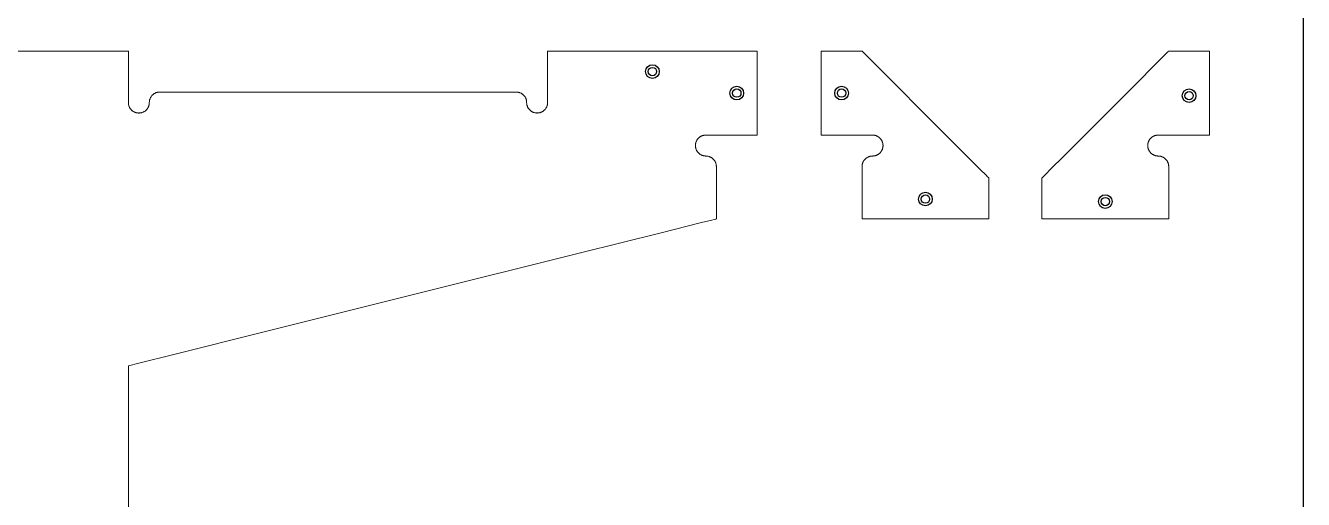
# Model space of a CAD drawing. Header units: inches. Extents: x -48 to 0, y -96 to 0.
# Drawn here: x -24 to 0, y -78.33 to -69.44 of the extents above; entities that cross this region are included whole.
import ezdxf

# ---------------------------------------------------------------- set-up
doc = ezdxf.new("R2010")
doc.units = ezdxf.units.IN
doc.header["$MEASUREMENT"] = 0
for name, color, linetype in [('Holes .25 in. dowel', 3, 'Continuous'), ('Holes no. 8 screw', 3, 'Continuous'), ('Material Border', 250, 'Continuous'), ('Outside Cut', 1, 'Continuous')]:
    doc.layers.add(name, color=color, linetype=linetype)

msp = doc.modelspace()

# ---------------------------------------------------------------- linework, layer by layer
at = {"layer": 'Holes .25 in. dowel'}
for centre in [(-12.227, -70.301), (-10.642, -70.705), (-8.674, -70.705), (-2.147, -70.753), (-7.099, -72.693), (-3.721, -72.741)]:
    msp.add_circle(centre, 0.128, dxfattribs=at)
at = {"layer": 'Holes no. 8 screw'}
for centre in [(-12.227, -70.301), (-10.642, -70.705), (-8.674, -70.705), (-2.147, -70.753), (-7.099, -72.693), (-3.721, -72.741)]:
    msp.add_circle(centre, 0.0787, dxfattribs=at)
at = {"layer": 'Material Border'}
msp.add_lwpolyline([(0, 0), (-48, 0), (-48, -96), (0, -96), (0, 0)], dxfattribs=at)
at = {"layer": 'Outside Cut', "linetype": 'Continuous', "lineweight": 0}
msp.add_lwpolyline([(-26.217, -69.917), (-23.892, -69.917), (-22.729, -69.917), (-22.148, -69.917), (-22.075, -69.917), (-22.071, -69.917), (-22.069, -69.917), (-22.069, -69.917), (-22.069, -69.917), (-22.069, -69.918), (-22.069, -69.919), (-22.069, -69.92), (-22.069, -69.927), (-22.069, -69.94), (-22.069, -70.151), (-22.069, -70.573), (-22.069, -70.678), (-22.069, -70.685), (-22.069, -70.687), (-22.069, -70.69), (-22.069, -70.697), (-22.069, -70.71), (-22.069, -70.764), (-22.069, -70.872), (-22.069, -70.879), (-22.069, -70.883), (-22.069, -70.887), (-22.069, -70.895), (-22.068, -70.903), (-22.067, -70.911), (-22.066, -70.919), (-22.064, -70.927), (-22.062, -70.935), (-22.06, -70.942), (-22.057, -70.95), (-22.054, -70.958), (-22.051, -70.965), (-22.047, -70.973), (-22.043, -70.98), (-22.039, -70.987), (-22.034, -70.994), (-22.03, -71), (-22.025, -71.007), (-22.019, -71.013), (-22.014, -71.019), (-22.008, -71.024), (-22.003, -71.03), (-21.996, -71.035), (-21.99, -71.04), (-21.983, -71.044), (-21.977, -71.049), (-21.97, -71.053), (-21.962, -71.057), (-21.955, -71.061), (-21.947, -71.064), (-21.94, -71.067), (-21.932, -71.069), (-21.924, -71.072), (-21.916, -71.074), (-21.908, -71.075), (-21.9, -71.077), (-21.892, -71.078), (-21.884, -71.078), (-21.876, -71.079), (-21.872, -71.079), (-21.869, -71.079), (-21.861, -71.078), (-21.854, -71.078), (-21.846, -71.077), (-21.838, -71.076), (-21.831, -71.074), (-21.823, -71.072), (-21.815, -71.07), (-21.808, -71.068), (-21.8, -71.065), (-21.792, -71.062), (-21.785, -71.058), (-21.777, -71.054), (-21.77, -71.05), (-21.763, -71.045), (-21.756, -71.041), (-21.749, -71.035), (-21.743, -71.03), (-21.736, -71.024), (-21.73, -71.018), (-21.725, -71.012), (-21.719, -71.005), (-21.714, -70.999), (-21.709, -70.992), (-21.704, -70.984), (-21.7, -70.977), (-21.696, -70.97), (-21.693, -70.962), (-21.69, -70.955), (-21.687, -70.947), (-21.684, -70.939), (-21.682, -70.932), (-21.68, -70.924), (-21.679, -70.916), (-21.677, -70.909), (-21.677, -70.901), (-21.676, -70.893), (-21.676, -70.886), (-21.676, -70.879), (-21.675, -70.871), (-21.675, -70.864), (-21.674, -70.856), (-21.673, -70.849), (-21.671, -70.841), (-21.67, -70.833), (-21.667, -70.826), (-21.665, -70.818), (-21.662, -70.81), (-21.659, -70.803), (-21.655, -70.795), (-21.652, -70.788), (-21.647, -70.78), (-21.643, -70.773), (-21.638, -70.766), (-21.633, -70.759), (-21.627, -70.753), (-21.622, -70.746), (-21.616, -70.74), (-21.609, -70.735), (-21.603, -70.729), (-21.596, -70.724), (-21.589, -70.719), (-21.582, -70.714), (-21.575, -70.71), (-21.567, -70.706), (-21.56, -70.702), (-21.552, -70.699), (-21.545, -70.696), (-21.537, -70.694), (-21.529, -70.692), (-21.522, -70.69), (-21.514, -70.688), (-21.506, -70.687), (-21.499, -70.686), (-21.491, -70.685), (-21.484, -70.685), (-21.48, -70.685), (-21.479, -70.685), (-21.479, -70.685), (-21.479, -70.685), (-21.479, -70.685), (-21.479, -70.685), (-21.479, -70.685), (-21.478, -70.685), (-21.464, -70.685), (-21.406, -70.685), (-20.487, -70.685), (-18.648, -70.685), (-14.971, -70.685), (-14.856, -70.685), (-14.798, -70.685), (-14.791, -70.685), (-14.788, -70.685), (-14.786, -70.685), (-14.786, -70.685), (-14.785, -70.685), (-14.784, -70.685), (-14.777, -70.685), (-14.77, -70.686), (-14.762, -70.686), (-14.754, -70.687), (-14.747, -70.689), (-14.739, -70.691), (-14.731, -70.693), (-14.724, -70.695), (-14.716, -70.698), (-14.708, -70.701), (-14.701, -70.704), (-14.693, -70.708), (-14.686, -70.712), (-14.679, -70.717), (-14.672, -70.721), (-14.665, -70.726), (-14.658, -70.732), (-14.652, -70.738), (-14.646, -70.743), (-14.64, -70.75), (-14.634, -70.756), (-14.629, -70.763), (-14.624, -70.77), (-14.619, -70.777), (-14.615, -70.784), (-14.611, -70.791), (-14.607, -70.799), (-14.604, -70.806), (-14.601, -70.814), (-14.598, -70.822), (-14.596, -70.829), (-14.594, -70.837), (-14.592, -70.845), (-14.591, -70.853), (-14.59, -70.86), (-14.589, -70.868), (-14.589, -70.875), (-14.589, -70.89), (-14.588, -70.897), (-14.588, -70.905), (-14.587, -70.912), (-14.585, -70.92), (-14.584, -70.928), (-14.581, -70.936), (-14.579, -70.943), (-14.576, -70.951), (-14.573, -70.959), (-14.57, -70.966), (-14.566, -70.974), (-14.562, -70.981), (-14.558, -70.988), (-14.553, -70.995), (-14.548, -71.002), (-14.543, -71.009), (-14.537, -71.015), (-14.531, -71.021), (-14.525, -71.027), (-14.518, -71.033), (-14.512, -71.038), (-14.505, -71.043), (-14.498, -71.048), (-14.491, -71.052), (-14.483, -71.056), (-14.476, -71.06), (-14.468, -71.063), (-14.461, -71.066), (-14.453, -71.069), (-14.445, -71.071), (-14.438, -71.073), (-14.43, -71.075), (-14.422, -71.076), (-14.415, -71.077), (-14.407, -71.078), (-14.4, -71.079), (-14.392, -71.079), (-14.384, -71.078), (-14.376, -71.078), (-14.368, -71.077), (-14.36, -71.076), (-14.352, -71.075), (-14.344, -71.073), (-14.336, -71.071), (-14.329, -71.068), (-14.321, -71.065), (-14.313, -71.062), (-14.306, -71.059), (-14.299, -71.055), (-14.291, -71.051), (-14.284, -71.047), (-14.278, -71.042), (-14.271, -71.037), (-14.265, -71.032), (-14.259, -71.027), (-14.253, -71.021), (-14.248, -71.016), (-14.242, -71.01), (-14.237, -71.003), (-14.232, -70.997), (-14.228, -70.99), (-14.224, -70.983), (-14.219, -70.976), (-14.216, -70.969), (-14.212, -70.962), (-14.209, -70.954), (-14.206, -70.946), (-14.204, -70.938), (-14.201, -70.931), (-14.2, -70.923), (-14.198, -70.915), (-14.197, -70.907), (-14.196, -70.899), (-14.195, -70.891), (-14.195, -70.883), (-14.195, -70.876), (-14.195, -70.849), (-14.195, -70.795), (-14.195, -70.687), (-14.195, -70.686), (-14.195, -70.685), (-14.195, -70.685), (-14.195, -70.685), (-14.195, -70.685), (-14.195, -70.678), (-14.195, -70.665), (-14.195, -70.638), (-14.195, -70.586), (-14.195, -70.48), (-14.195, -70.269), (-14.195, -70.058), (-14.195, -69.953), (-14.195, -69.927), (-14.195, -69.92), (-14.195, -69.918), (-14.195, -69.918), (-14.195, -69.917), (-14.195, -69.917), (-14.195, -69.917), (-14.193, -69.917), (-14.176, -69.917), (-14.108, -69.917), (-13.838, -69.917), (-11.675, -69.917), (-10.593, -69.917), (-10.323, -69.917), (-10.289, -69.917), (-10.272, -69.917), (-10.263, -69.917), (-10.259, -69.917), (-10.259, -69.917), (-10.258, -69.917), (-10.258, -69.917), (-10.258, -69.918), (-10.258, -69.919), (-10.258, -69.946), (-10.258, -70), (-10.258, -70.216), (-10.258, -71.081), (-10.258, -71.298), (-10.258, -71.406), (-10.258, -71.46), (-10.258, -71.487), (-10.258, -71.49), (-10.258, -71.492), (-10.259, -71.492), (-10.262, -71.492), (-10.269, -71.492), (-10.48, -71.492), (-10.902, -71.492), (-11.007, -71.492), (-11.02, -71.492), (-11.024, -71.492), (-11.025, -71.492), (-11.026, -71.492), (-11.026, -71.492), (-11.028, -71.492), (-11.035, -71.492), (-11.048, -71.492), (-11.102, -71.492), (-11.21, -71.492), (-11.224, -71.492), (-11.231, -71.492), (-11.239, -71.493), (-11.246, -71.493), (-11.254, -71.495), (-11.262, -71.496), (-11.269, -71.498), (-11.277, -71.5), (-11.285, -71.502), (-11.293, -71.505), (-11.3, -71.508), (-11.308, -71.511), (-11.315, -71.515), (-11.322, -71.519), (-11.33, -71.524), (-11.337, -71.528), (-11.344, -71.533), (-11.35, -71.539), (-11.357, -71.544), (-11.363, -71.55), (-11.369, -71.557), (-11.374, -71.563), (-11.38, -71.57), (-11.385, -71.577), (-11.389, -71.584), (-11.394, -71.591), (-11.398, -71.598), (-11.401, -71.606), (-11.405, -71.613), (-11.408, -71.621), (-11.41, -71.629), (-11.413, -71.636), (-11.414, -71.644), (-11.416, -71.652), (-11.417, -71.659), (-11.418, -71.667), (-11.419, -71.675), (-11.42, -71.682), (-11.42, -71.689), (-11.42, -71.697), (-11.419, -71.704), (-11.418, -71.712), (-11.417, -71.719), (-11.416, -71.727), (-11.414, -71.735), (-11.412, -71.742), (-11.41, -71.75), (-11.407, -71.758), (-11.404, -71.765), (-11.401, -71.773), (-11.397, -71.78), (-11.393, -71.788), (-11.389, -71.795), (-11.384, -71.802), (-11.379, -71.809), (-11.374, -71.816), (-11.368, -71.822), (-11.362, -71.828), (-11.356, -71.834), (-11.349, -71.84), (-11.343, -71.845), (-11.336, -71.85), (-11.329, -71.855), (-11.322, -71.859), (-11.314, -71.863), (-11.307, -71.867), (-11.299, -71.87), (-11.292, -71.873), (-11.284, -71.876), (-11.276, -71.878), (-11.269, -71.88), (-11.261, -71.882), (-11.253, -71.883), (-11.246, -71.884), (-11.238, -71.885), (-11.231, -71.886), (-11.223, -71.886), (-11.216, -71.886), (-11.208, -71.886), (-11.201, -71.887), (-11.193, -71.888), (-11.186, -71.889), (-11.178, -71.891), (-11.17, -71.893), (-11.162, -71.895), (-11.155, -71.898), (-11.147, -71.901), (-11.14, -71.904), (-11.132, -71.908), (-11.125, -71.912), (-11.117, -71.916), (-11.11, -71.921), (-11.104, -71.926), (-11.097, -71.931), (-11.09, -71.937), (-11.084, -71.943), (-11.078, -71.949), (-11.073, -71.955), (-11.067, -71.962), (-11.062, -71.969), (-11.057, -71.976), (-11.053, -71.983), (-11.049, -71.99), (-11.045, -71.998), (-11.042, -72.005), (-11.039, -72.013), (-11.036, -72.021), (-11.034, -72.028), (-11.032, -72.036), (-11.03, -72.044), (-11.028, -72.051), (-11.027, -72.059), (-11.027, -72.067), (-11.026, -72.074), (-11.026, -72.082), (-11.026, -72.082), (-11.026, -72.083), (-11.026, -72.083), (-11.026, -72.084), (-11.026, -72.086), (-11.026, -72.095), (-11.026, -72.111), (-11.026, -72.145), (-11.026, -72.213), (-11.026, -72.483), (-11.026, -73.024), (-11.026, -73.058), (-11.026, -73.066), (-11.026, -73.067), (-11.026, -73.067), (-11.027, -73.067), (-11.028, -73.067), (-11.031, -73.068), (-11.043, -73.071), (-11.067, -73.077), (-11.114, -73.089), (-11.304, -73.136), (-12.062, -73.325), (-13.579, -73.704), (-16.613, -74.461), (-19.647, -75.218), (-21.164, -75.597), (-21.922, -75.786), (-22.017, -75.81), (-22.065, -75.822), (-22.067, -75.822), (-22.069, -75.823), (-22.069, -75.823), (-22.069, -75.824), (-22.069, -75.828), (-22.069, -75.836), (-22.069, -75.853), (-22.069, -75.988), (-22.069, -76.259), (-22.069, -80.585)], dxfattribs=at)
for points in [[(-8.29, -69.917), (-6.514, -71.693), (-6.071, -72.136), (-5.96, -72.247), (-5.932, -72.275), (-5.918, -72.289), (-5.911, -72.296), (-5.909, -72.298), (-5.908, -72.298), (-5.908, -72.299), (-5.908, -72.299), (-5.908, -72.299), (-5.908, -72.3), (-5.908, -72.318), (-5.908, -72.39), (-5.908, -72.676), (-5.908, -72.962), (-5.908, -73.033), (-5.908, -73.051), (-5.908, -73.06), (-5.908, -73.065), (-5.908, -73.066), (-5.908, -73.066), (-5.908, -73.067), (-5.908, -73.067), (-5.908, -73.067), (-5.915, -73.067), (-6.026, -73.067), (-6.47, -73.067), (-8.245, -73.067), (-8.273, -73.067), (-8.287, -73.067), (-8.289, -73.067), (-8.29, -73.067), (-8.29, -73.067), (-8.29, -73.067), (-8.29, -73.067), (-8.29, -73.065), (-8.29, -73.062), (-8.29, -73.039), (-8.29, -72.993), (-8.29, -72.902), (-8.29, -72.718), (-8.29, -72.352), (-8.29, -72.168), (-8.29, -72.122), (-8.29, -72.099), (-8.29, -72.088), (-8.29, -72.085), (-8.29, -72.084), (-8.29, -72.083), (-8.29, -72.083), (-8.29, -72.083), (-8.29, -72.081), (-8.29, -72.076), (-8.289, -72.071), (-8.289, -72.066), (-8.289, -72.061), (-8.288, -72.056), (-8.287, -72.051), (-8.286, -72.045), (-8.285, -72.04), (-8.284, -72.035), (-8.283, -72.03), (-8.281, -72.025), (-8.279, -72.019), (-8.277, -72.014), (-8.275, -72.009), (-8.273, -72.004), (-8.271, -71.999), (-8.268, -71.994), (-8.266, -71.989), (-8.263, -71.984), (-8.26, -71.979), (-8.257, -71.974), (-8.254, -71.969), (-8.25, -71.964), (-8.247, -71.96), (-8.243, -71.955), (-8.239, -71.951), (-8.235, -71.947), (-8.231, -71.943), (-8.227, -71.939), (-8.223, -71.935), (-8.218, -71.931), (-8.214, -71.927), (-8.209, -71.924), (-8.205, -71.921), (-8.2, -71.917), (-8.195, -71.914), (-8.19, -71.911), (-8.185, -71.909), (-8.18, -71.906), (-8.175, -71.904), (-8.17, -71.901), (-8.165, -71.899), (-8.159, -71.897), (-8.154, -71.896), (-8.149, -71.894), (-8.144, -71.892), (-8.139, -71.891), (-8.133, -71.89), (-8.128, -71.889), (-8.123, -71.888), (-8.118, -71.887), (-8.113, -71.887), (-8.108, -71.886), (-8.102, -71.886), (-8.097, -71.886), (-8.092, -71.886), (-8.087, -71.886), (-8.082, -71.885), (-8.077, -71.885), (-8.072, -71.885), (-8.067, -71.884), (-8.062, -71.883), (-8.057, -71.882), (-8.051, -71.881), (-8.046, -71.88), (-8.041, -71.879), (-8.036, -71.877), (-8.031, -71.876), (-8.025, -71.874), (-8.02, -71.872), (-8.015, -71.87), (-8.01, -71.867), (-8.005, -71.865), (-8, -71.862), (-7.995, -71.86), (-7.99, -71.857), (-7.985, -71.854), (-7.98, -71.85), (-7.976, -71.847), (-7.971, -71.843), (-7.967, -71.84), (-7.962, -71.836), (-7.958, -71.832), (-7.954, -71.828), (-7.95, -71.824), (-7.946, -71.82), (-7.942, -71.815), (-7.938, -71.811), (-7.935, -71.806), (-7.931, -71.801), (-7.928, -71.797), (-7.925, -71.792), (-7.922, -71.787), (-7.919, -71.782), (-7.917, -71.777), (-7.914, -71.772), (-7.912, -71.767), (-7.91, -71.762), (-7.908, -71.756), (-7.906, -71.751), (-7.904, -71.746), (-7.903, -71.741), (-7.902, -71.735), (-7.9, -71.73), (-7.899, -71.725), (-7.898, -71.72), (-7.898, -71.715), (-7.897, -71.71), (-7.897, -71.704), (-7.896, -71.699), (-7.896, -71.694), (-7.896, -71.689), (-7.896, -71.684), (-7.896, -71.679), (-7.897, -71.673), (-7.897, -71.668), (-7.898, -71.662), (-7.899, -71.657), (-7.9, -71.651), (-7.901, -71.646), (-7.902, -71.641), (-7.903, -71.635), (-7.905, -71.63), (-7.907, -71.625), (-7.909, -71.619), (-7.911, -71.614), (-7.913, -71.609), (-7.915, -71.604), (-7.918, -71.599), (-7.92, -71.594), (-7.923, -71.589), (-7.926, -71.585), (-7.929, -71.58), (-7.932, -71.575), (-7.935, -71.571), (-7.939, -71.567), (-7.942, -71.562), (-7.946, -71.558), (-7.949, -71.554), (-7.953, -71.55), (-7.957, -71.547), (-7.961, -71.543), (-7.965, -71.539), (-7.969, -71.536), (-7.973, -71.532), (-7.978, -71.529), (-7.982, -71.526), (-7.987, -71.523), (-7.992, -71.52), (-7.996, -71.517), (-8.001, -71.515), (-8.006, -71.512), (-8.011, -71.51), (-8.016, -71.507), (-8.022, -71.505), (-8.027, -71.503), (-8.032, -71.502), (-8.037, -71.5), (-8.043, -71.499), (-8.048, -71.497), (-8.054, -71.496), (-8.059, -71.495), (-8.064, -71.494), (-8.07, -71.493), (-8.075, -71.493), (-8.081, -71.492), (-8.086, -71.492), (-8.091, -71.492), (-8.093, -71.492), (-8.094, -71.492), (-8.096, -71.492), (-8.101, -71.492), (-8.11, -71.492), (-8.147, -71.492), (-8.22, -71.492), (-8.257, -71.492), (-8.275, -71.492), (-8.284, -71.492), (-8.289, -71.492), (-8.289, -71.492), (-8.29, -71.492), (-8.29, -71.492), (-8.29, -71.492), (-8.291, -71.492), (-8.295, -71.492), (-8.304, -71.492), (-8.876, -71.492), (-9.019, -71.492), (-9.055, -71.492), (-9.057, -71.492), (-9.057, -71.492), (-9.057, -71.492), (-9.057, -71.491), (-9.057, -71.49), (-9.057, -71.488), (-9.057, -71.479), (-9.057, -71.46), (-9.057, -71.424), (-9.057, -71.277), (-9.057, -70.69), (-9.057, -70.103), (-9.057, -69.956), (-9.057, -69.92), (-9.057, -69.917), (-9.057, -69.917), (-9.057, -69.917), (-9.057, -69.917), (-9.057, -69.917), (-9.056, -69.917), (-9.054, -69.917), (-9.05, -69.917), (-9.041, -69.917), (-9.005, -69.917), (-8.862, -69.917), (-8.29, -69.917)], [(-2.531, -72.083), (-2.531, -72.078), (-2.531, -72.073), (-2.531, -72.067), (-2.532, -72.062), (-2.532, -72.057), (-2.533, -72.052), (-2.534, -72.047), (-2.535, -72.042), (-2.536, -72.036), (-2.537, -72.031), (-2.539, -72.026), (-2.54, -72.021), (-2.542, -72.016), (-2.544, -72.01), (-2.546, -72.005), (-2.549, -72), (-2.551, -71.995), (-2.554, -71.99), (-2.556, -71.985), (-2.559, -71.98), (-2.562, -71.975), (-2.566, -71.97), (-2.569, -71.966), (-2.572, -71.961), (-2.576, -71.957), (-2.58, -71.952), (-2.584, -71.948), (-2.588, -71.944), (-2.592, -71.94), (-2.596, -71.936), (-2.601, -71.932), (-2.605, -71.928), (-2.61, -71.925), (-2.614, -71.921), (-2.619, -71.918), (-2.624, -71.915), (-2.629, -71.912), (-2.634, -71.909), (-2.639, -71.907), (-2.644, -71.904), (-2.649, -71.902), (-2.654, -71.9), (-2.659, -71.898), (-2.665, -71.896), (-2.67, -71.894), (-2.675, -71.893), (-2.68, -71.891), (-2.686, -71.89), (-2.691, -71.889), (-2.696, -71.888), (-2.701, -71.887), (-2.706, -71.887), (-2.711, -71.886), (-2.716, -71.886), (-2.721, -71.886), (-2.726, -71.886), (-2.731, -71.886), (-2.736, -71.886), (-2.742, -71.885), (-2.747, -71.885), (-2.752, -71.884), (-2.757, -71.883), (-2.762, -71.883), (-2.767, -71.882), (-2.773, -71.88), (-2.778, -71.879), (-2.783, -71.878), (-2.788, -71.876), (-2.793, -71.874), (-2.799, -71.872), (-2.804, -71.87), (-2.809, -71.868), (-2.814, -71.866), (-2.819, -71.863), (-2.824, -71.86), (-2.829, -71.857), (-2.834, -71.854), (-2.839, -71.851), (-2.843, -71.848), (-2.848, -71.844), (-2.853, -71.841), (-2.857, -71.837), (-2.861, -71.833), (-2.865, -71.829), (-2.87, -71.825), (-2.873, -71.821), (-2.877, -71.816), (-2.881, -71.812), (-2.885, -71.807), (-2.888, -71.803), (-2.891, -71.798), (-2.894, -71.793), (-2.897, -71.788), (-2.9, -71.783), (-2.903, -71.778), (-2.905, -71.773), (-2.908, -71.768), (-2.91, -71.763), (-2.912, -71.758), (-2.914, -71.753), (-2.915, -71.747), (-2.917, -71.742), (-2.918, -71.737), (-2.92, -71.732), (-2.921, -71.726), (-2.922, -71.721), (-2.922, -71.716), (-2.923, -71.711), (-2.923, -71.706), (-2.924, -71.701), (-2.924, -71.696), (-2.924, -71.691), (-2.924, -71.688), (-2.924, -71.685), (-2.924, -71.68), (-2.924, -71.675), (-2.923, -71.669), (-2.923, -71.664), (-2.922, -71.658), (-2.921, -71.653), (-2.92, -71.647), (-2.919, -71.642), (-2.917, -71.637), (-2.916, -71.631), (-2.914, -71.626), (-2.912, -71.621), (-2.91, -71.616), (-2.908, -71.61), (-2.906, -71.605), (-2.903, -71.6), (-2.901, -71.595), (-2.898, -71.591), (-2.895, -71.586), (-2.892, -71.581), (-2.889, -71.577), (-2.886, -71.572), (-2.883, -71.568), (-2.879, -71.563), (-2.876, -71.559), (-2.872, -71.555), (-2.868, -71.551), (-2.864, -71.548), (-2.861, -71.544), (-2.856, -71.54), (-2.852, -71.537), (-2.848, -71.533), (-2.844, -71.53), (-2.839, -71.527), (-2.835, -71.524), (-2.83, -71.521), (-2.825, -71.518), (-2.82, -71.515), (-2.815, -71.513), (-2.81, -71.51), (-2.805, -71.508), (-2.8, -71.506), (-2.795, -71.504), (-2.79, -71.502), (-2.784, -71.5), (-2.779, -71.499), (-2.774, -71.498), (-2.768, -71.496), (-2.763, -71.495), (-2.757, -71.494), (-2.752, -71.494), (-2.746, -71.493), (-2.741, -71.493), (-2.736, -71.492), (-2.73, -71.492), (-2.728, -71.492), (-2.725, -71.492), (-2.721, -71.492), (-2.711, -71.492), (-2.693, -71.492), (-2.62, -71.492), (-2.546, -71.492), (-2.537, -71.492), (-2.533, -71.492), (-2.531, -71.492), (-2.531, -71.492), (-2.531, -71.492), (-2.53, -71.492), (-2.53, -71.492), (-2.521, -71.492), (-2.449, -71.492), (-2.306, -71.492), (-2.02, -71.492), (-1.877, -71.492), (-1.806, -71.492), (-1.77, -71.492), (-1.765, -71.492), (-1.763, -71.492), (-1.763, -71.492), (-1.763, -71.492), (-1.763, -71.492), (-1.763, -71.491), (-1.763, -71.488), (-1.763, -71.47), (-1.763, -71.433), (-1.763, -70.26), (-1.763, -69.966), (-1.763, -69.929), (-1.763, -69.92), (-1.763, -69.918), (-1.763, -69.917), (-1.763, -69.917), (-1.763, -69.917), (-1.763, -69.917), (-1.764, -69.917), (-1.766, -69.917), (-1.775, -69.917), (-1.811, -69.917), (-1.882, -69.917), (-2.168, -69.917), (-2.454, -69.917), (-2.526, -69.917), (-2.53, -69.917), (-2.531, -69.917), (-2.531, -69.918), (-2.533, -69.92), (-2.537, -69.923), (-2.544, -69.93), (-2.571, -69.958), (-2.627, -70.013), (-2.738, -70.124), (-3.182, -70.568), (-4.069, -71.456), (-4.513, -71.9), (-4.735, -72.122), (-4.846, -72.233), (-4.901, -72.288), (-4.908, -72.295), (-4.912, -72.298), (-4.912, -72.299), (-4.912, -72.299), (-4.912, -72.299), (-4.912, -72.299), (-4.912, -72.3), (-4.912, -72.304), (-4.912, -72.313), (-4.912, -72.886), (-4.912, -73.029), (-4.912, -73.064), (-4.912, -73.067), (-4.912, -73.067), (-4.912, -73.067), (-4.911, -73.067), (-4.909, -73.067), (-4.906, -73.067), (-4.892, -73.067), (-4.864, -73.067), (-4.809, -73.067), (-4.587, -73.067), (-3.699, -73.067), (-2.812, -73.067), (-2.59, -73.067), (-2.534, -73.067), (-2.531, -73.067), (-2.531, -73.067), (-2.531, -73.067), (-2.531, -73.067), (-2.531, -73.066), (-2.531, -73.065), (-2.531, -73.063), (-2.531, -73.057), (-2.531, -73.045), (-2.531, -73), (-2.531, -72.816), (-2.531, -72.083)]]:
    msp.add_lwpolyline(points, close=True, dxfattribs=at)

doc.saveas('drawing.dxf')
